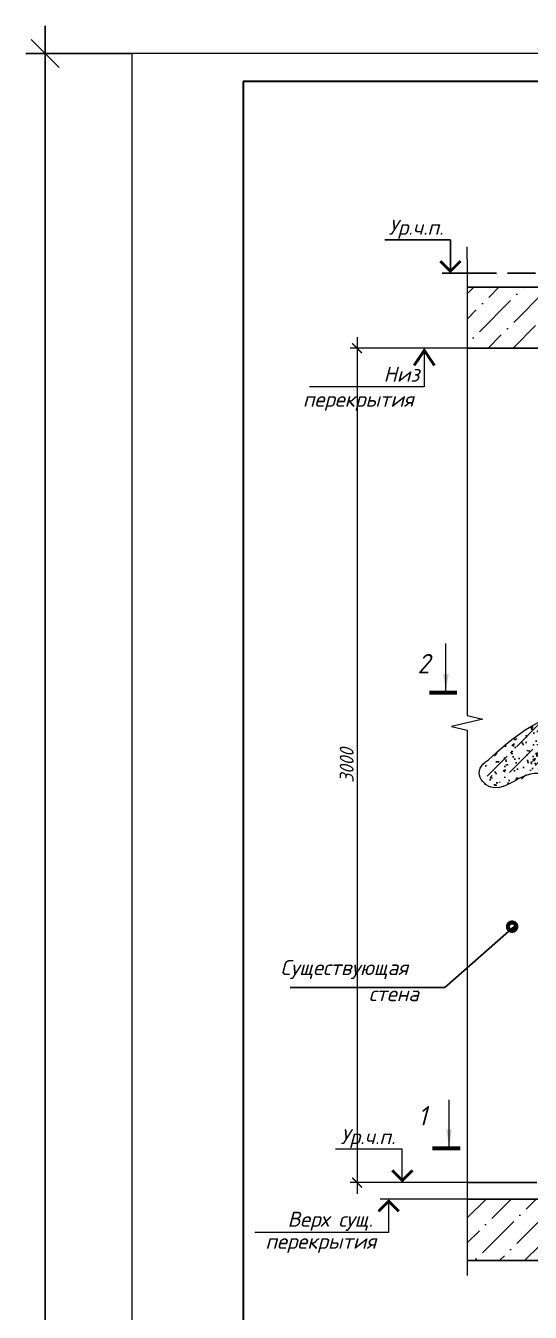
# Model space of a CAD drawing. Header units: millimetres. Extents: x 749182 to 2267578, y 70462 to 311449.
# Drawn here: x 2112094 to 2113906, y 199218 to 203844 of the extents above; entities that cross this region are included whole.
import ezdxf
from ezdxf.enums import TextEntityAlignment as Align

# ---------------------------------------------------------------- set-up
doc = ezdxf.new("R2010")
doc.units = ezdxf.units.MM
doc.linetypes.add('GOST2.303 4', pattern=[7, 5, -2, 0])
doc.layers.get('Defpoints').update_dxf_attribs({"color": 255})
for name, color, linetype, lineweight in [('1Стены', 252, 'Continuous', 25), ('монолит', 176, 'Continuous', 50), ('Размер', 7, 'Continuous', 13), ('штрих', 8, 'Continuous', 5), ('штриховка кирпич', 42, 'Continuous', 5)]:
    doc.layers.add(name, color=color, linetype=linetype, lineweight=lineweight)
doc.layers.add('CS_UNPLOTTED', color=254, linetype='Continuous', plot=False)
doc.layers.add('Текст', color=7, linetype='Continuous')
doc.layers.add('Штриховка', color=252, linetype='Continuous')
doc.styles.add('GOST', font='', dxfattribs={"width": 0.8, "oblique": 10})
doc.styles.add('GOST 2.304_new', font='isocpeur.ttf', dxfattribs={"width": 0.9, "oblique": 15})
doc.styles.add('БДА100', font='romand.shx', dxfattribs={"width": 0.7})
doc.styles.add('М2', font='isocpeui.ttf')
doc.styles.get('GOST').set_extended_font_data('GOST type A')
doc.dimstyles.new('SPDS', dxfattribs={"dimscale": 25, "dimtxt": 2.5, "dimasz": 1.77, "dimexe": 1.25, "dimexo": 0.625, "dimtad": 1, "dimdec": 0, "dimrnd": 0.001, "dimtxsty": 'GOST 2.304_new', "dimblk": 'ARCHTICK', "dimcen": 2.5, "dimdle": 2, "dimclrt": 256, "dimazin": 2, "dimtfac": 0.75, "dimtdec": 0, "dimtmove": 1, "dimatfit": 3, "dimfxl": 0, "dimtolj": 1, "dimlwd": 9, "dimlwe": 9, "dimarcsym": 0})
doc.dimstyles.new('БДА1', dxfattribs={"dimtxt": 2, "dimasz": 1, "dimexe": 0.7, "dimexo": 0, "dimgap": 0.8, "dimtad": 1, "dimdec": 0, "dimrnd": 1, "dimzin": 0, "dimdsep": 46, "dimtxsty": 'БДА100', "dimblk": 'OBLIQUE', "dimcen": 2, "dimdle": 1, "dimadec": 0, "dimazin": 0, "dimtfac": 1, "dimtdec": 0, "dimtmove": 1, "dimatfit": 3, "dimldrblk": 'NONE', "dimfxl": 0, "dimtolj": 1, "dimtzin": 0, "dimlwd": -1, "dimlwe": -1, "dimarcsym": 0})
pattern_1 = [(45, (-39777409.243, -1371438.85), (33.67596045, 123.47852166), [158.75, -31.75, 0, -31.75])]

# ---------------------------------------------------------------- blocks, each defined once
blk = doc.blocks.new('_ArchTick')
at = {"color": 0, "linetype": 'ByBlock', "const_width": 0.15}
blk.add_lwpolyline([(-0.5, -0.5), (0.5, 0.5)], dxfattribs=at)
blk = doc.blocks.new('*D2999')
at = {"layer": 'CS_UNPLOTTED', "color": 0, "lineweight": 9, "ltscale": 20, "transparency": 16777216}
for p, q in [((2113284.3, 202724.3), (2113284.3, 199644.8)), ((2113857.9, 202684.3), (2113259.3, 202684.3)), ((2113857.6, 199684.8), (2113259.3, 199684.8))]:
    blk.add_line(p, q, dxfattribs=at)
at = {"layer": 'Defpoints', "color": 0, "lineweight": 20, "ltscale": 20, "transparency": 16777216}
for p in [(2113870.4, 202684.3), (2113284.3, 199684.8), (2113870.1, 199684.8)]:
    blk.add_point(p, dxfattribs=at)
at = {"layer": 'CS_UNPLOTTED', "color": 0, "lineweight": 9, "ltscale": 20, "transparency": 16777216, "xscale": 35.4, "yscale": 35.4, "zscale": 35.4}
for p, rotation in [((2113284.3, 202684.3), 90), ((2113284.3, 199684.8), 270)]:
    blk.add_blockref('_ArchTick', p, dxfattribs=dict(at, rotation=rotation))
at = {"layer": 'CS_UNPLOTTED', "ltscale": 20, "transparency": 16777216, "insert": (2113246.8, 201184.6), "char_height": 50, "attachment_point": 5, "rotation": 90, "style": 'GOST 2.304_new'}
blk.add_mtext('\\A1;3000', dxfattribs=at)
blk = doc.blocks.new('_Oblique')
at = {"color": 0, "linetype": 'ByBlock', "lineweight": -2}
blk.add_line((-0.5, -0.5), (0.5, 0.5), dxfattribs=at)
blk = doc.blocks.new('*D715')
at = {"layer": 'Defpoints', "color": 0, "transparency": 16777216}
for p, q in [((-15.52, -5), (-15.52, 425)), ((0, 420), (-19.02, 420)), ((0, 0), (-19.02, 0))]:
    blk.add_line(p, q, dxfattribs=at)
for p in [(-15.52, 420), (0, 420), (0, 0)]:
    blk.add_point(p, dxfattribs=at)
at = {"layer": 'Defpoints', "color": 0, "transparency": 16777216, "xscale": 5, "yscale": 5, "zscale": 5}
for p, rotation in [((-15.52, 420), 90), ((-15.52, 0), 270)]:
    blk.add_blockref('_Oblique', p, dxfattribs=dict(at, rotation=rotation))
at = {"layer": 'Defpoints', "color": 0, "lineweight": 0, "transparency": 16777216, "insert": (-24.52, 148.5), "char_height": 10, "attachment_point": 5, "rotation": 90, "style": 'БДА100'}
blk.add_mtext('\\A1;420', dxfattribs=at)
blk = doc.blocks.new('_None')
blk = doc.blocks.new('*U713')
at = {"color": 44, "lineweight": 20, "ltscale": 10}
for p, q in [((594, 420), (0, 420)), ((0, 420), (0, 0))]:
    blk.add_line(p, q, dxfattribs=at)
at = {"color": 137, "lineweight": 35, "ltscale": 10}
for p, q in [((589, 415), (20, 415)), ((20, 415), (20, 5))]:
    blk.add_line(p, q, dxfattribs=at)
at = {"color": 44, "lineweight": 13, "style": 'GOST', "oblique": 10, "width": 0.8}
for tag in ['ФОРМАТВЕРТ', 'ФОРМАТГОРИЗ']:
    blk.add_attdef(tag, (542.98, 1.6), '', height=2, dxfattribs=at)
at = {"layer": 'Defpoints', "color": 251, "lineweight": 0}
dim = blk.add_linear_dim(base=(-15.52, 420), p1=(0, 0), p2=(0, 420), angle=90, dimstyle='БДА1', override={"dimscale": 5}, dxfattribs=at)
dim.commit()
dim.dimension.update_dxf_attribs({"geometry": '*D715', "text_midpoint": (-15.52, 148.5), "dimtype": 128})

msp = doc.modelspace()

# ---------------------------------------------------------------- hatches: boundary and pattern name
at = {"layer": 'штрих', "ltscale": 15}
h = msp.add_hatch(dxfattribs=at)
h.set_pattern_fill('ANSI36', color=256, scale=20)
h.set_pattern_definition(pattern_1)
h.paths.add_polyline_path([(2113680.1222, 202905.3293), (2113680.3357, 202685.3294), (2116811.4023, 202685.3294), (2116811.1888, 202905.3293)])
h = msp.add_hatch(dxfattribs=at)
h.set_pattern_fill('ANSI36', color=256, scale=20)
h.set_pattern_definition(pattern_1)
h.paths.add_polyline_path([(2113679.8125, 199626.8098), (2113679.8125, 199406.8098), (2116810.8792, 199406.8098), (2116810.8792, 199626.8098)])
at = {"layer": 'Штриховка', "ltscale": 100}
h = msp.add_hatch(dxfattribs=at)
h.set_pattern_fill('AR-CONC', scale=0.5)
h.set_pattern_definition([(50, (-39704670.89, -1316728.14), (91.0923345, -7.96954277), [9.525, -104.775]), (355, (-39704670.89, -1316728.14), (-17.62171071, 95.52842262), [7.62, -83.82029209]), (100.4514447, (-39704663.3, -1316728.81), (73.47062355, 87.55887596), [8.0950044, -89.0451223]), (46.1842, (-39704670.89, -1316702.74), (135.53952045, -21.02116397), [14.2875, -157.1625]), (96.6355576, (-39704659.6, -1316704.5), (118.70206703, 123.7130623), [12.14251157, -133.5678041]), (351.18415117, (-39704670.89, -1316702.74), (118.70206703, 123.7130623), [11.42998353, -125.72986596]), (21, (-39704658.19, -1316709.09), (75.80719563, -51.1325991), [9.525, -104.775]), (326, (-39704658.19, -1316709.09), (30.90101417, 92.09398306), [7.62, -83.82]), (71.451445, (-39704651.875, -1316713.35), (106.70820964, 40.96138444), [8.0950044, -89.0449688]), (37.5, (-39704670.892, -1316728.143), (1.544301625, 42.277519437), [0, -82.804, 0, -85.09, 0, -84.1375]), (7.5, (-39704670.89, -1316728.143), (33.409831255, 50.09028741), [0, -48.514, 0, -80.899, 0, -32.0675]), (327.5, (-39704699.213, -1316728.143), (67.795297583, -2.864371996), [0, -31.75, 0, -99.06, 0, -131.445]), (317.5, (-39704711.913, -1316728.14), (74.06459069, 12.71324552), [0, -41.275, 0, -65.786, 0, -93.345])])
edge = h.paths.add_edge_path()
edge.add_spline(control_points=[(2114139.866, 201350.2831), (2114128.6898, 201353.4409), (2114009.6032, 201382.1733), (2113918.7275, 201357.9762), (2113756.4381, 201204.5644)], knot_values=[0, 0, 0, 0, 28.268924197, 299.190779204, 299.190779204, 299.190779204, 299.190779204], degree=3, periodic=0)
edge.add_spline(control_points=[(2113756.4381, 201204.5644), (2113691.5069, 201170.1045), (2113762.9286, 201056.8002), (2113934.1858, 201203.9291), (2114034.5747, 201111.0652), (2114133.6193, 201142.3454), (2114139.866, 201144.6301)], knot_values=[624.98540237, 624.98540237, 624.98540237, 624.98540237, 809.346712456, 941.672141688, 1203.71855065, 1221.227201709, 1221.227201709, 1221.227201709, 1221.227201709], degree=3, periodic=0)
edge.add_line((2114139.866, 201144.6301), (2114139.866, 201350.2831))
at = {"layer": 'штриховка кирпич', "ltscale": 20}
h = msp.add_hatch(dxfattribs=at)
h.set_pattern_fill('ANSI36', color=0, scale=15)
h.set_pattern_definition([(45, (1340361.865, 553140.213), (25.2569703, 92.6088912), [119.0625, -23.8125, 0, -23.8125])])
edge = h.paths.add_edge_path()
edge.add_spline(control_points=[(2114139.866, 201350.2831), (2114128.6898, 201353.4409), (2114009.6032, 201382.1733), (2113929.5406, 201336.4893), (2113865.0228, 201296.5288)], knot_values=[0, 0, 0, 0, 28.268924197, 299.190779204, 299.190779204, 299.190779204, 299.190779204], degree=3, periodic=0)
edge.add_spline(control_points=[(2113865.0228, 201296.5288), (2113735.2926, 201188.6551), (2113744.3576, 201117.8466), (2113844.5743, 201125.9792), (2113946.8419, 201154.9446), (2114133.6193, 201142.3454), (2114139.866, 201144.6301)], knot_values=[624.98540237, 624.98540237, 624.98540237, 624.98540237, 809.346712456, 941.672141688, 1203.71855065, 1221.227201709, 1221.227201709, 1221.227201709, 1221.227201709], degree=3, periodic=0)
edge.add_line((2114139.866, 201144.6301), (2114139.866, 201350.2831))

# ---------------------------------------------------------------- linework, layer by layer
at = {"linetype": 'Continuous', "ltscale": 20}
for p, q in [((2113619.4617, 203074.3267), (2113383.9615, 203074.3267)), ((2113619.4617, 202954.3267), (2113619.4617, 203074.3267)), ((2113740.2436, 202954.3267), (2113589.4617, 202954.3267))]:
    msp.add_line(p, q, dxfattribs=at)
at = {"ltscale": 100}
for q in [(2113848.4873, 200604.9951), (2113044.2465, 200386.6562)]:
    msp.add_line((2113599.5723, 200386.6562), q, dxfattribs=at)
at = {"color": 0, "linetype": 'Continuous', "ltscale": 20, "const_width": 10}
msp.add_lwpolyline([(2113655.9262, 202997.8622), (2113619.4617, 202961.3978), (2113582.9973, 202997.8622)], dxfattribs=at)
at = {"layer": '1Стены', "color": 0, "linetype": 'GOST2.303 4', "ltscale": 20}
msp.add_line((2113684.4202, 202954.3267), (2116811.1888, 202956.3318), dxfattribs=at)
at = {"layer": '1Стены', "color": 0, "linetype": 'GOST2.303 4', "ltscale": 50}
msp.add_line((2113679.8125, 199684.8047), (2116810.8792, 199686.8098), dxfattribs=at)
at = {"layer": 'монолит', "color": 0, "lineweight": 25, "ltscale": 100}
for p, q in [((2113680.1222, 202904.3267), (2116811.1888, 202906.3318)), ((2113680.1222, 202684.3267), (2116811.1888, 202686.3318)), ((2113679.8125, 199624.8047), (2116810.8792, 199626.8098)), ((2113679.8125, 199404.8047), (2116810.8792, 199406.8098))]:
    msp.add_line(p, q, dxfattribs=at)
at = {"layer": 'Размер', "linetype": 'Continuous', "ltscale": 20}
for p, q in [((2113820.7068, 202684.3267), (2113495.6937, 202684.3267)), ((2113525.6937, 202684.3267), (2113525.6937, 202546.1066)), ((2113525.6937, 202546.1066), (2113112.918, 202546.1066)), ((2113603.4096, 201453.4199), (2113603.4096, 201623.4199)), ((2113614.6576, 199814.5516), (2113614.6576, 199982.7938)), ((2113446.64, 199804.8047), (2113206.3676, 199804.8047)), ((2113446.64, 199684.8047), (2113446.64, 199804.8047)), ((2113679.7741, 199684.8046), (2113367.4622, 199684.8046)), ((2113679.7741, 199624.8047), (2113367.4622, 199624.8047)), ((2113397.5006, 199624.8047), (2113397.5006, 199504.8047)), ((2113397.5006, 199504.8047), (2112916.6706, 199504.8047))]:
    msp.add_line(p, q, dxfattribs=at)
at = {"layer": 'Размер', "color": 0, "linetype": 'Continuous', "ltscale": 20}
for points, const_width in [([(2113489.2292, 202622.5711), (2113525.6937, 202677.2557), (2113562.1581, 202622.5711)], 10), ([(2113543.4096, 201446.4199), (2113643.4096, 201446.4199)], 14), ([(2113554.6576, 199807.5516), (2113654.6576, 199807.5516)], 14), ([(2113483.1045, 199728.3402), (2113446.64, 199691.8757), (2113410.1756, 199728.3402)], 10), ([(2113433.965, 199581.2692), (2113397.5006, 199617.7336), (2113361.0361, 199581.2692)], 10)]:
    msp.add_lwpolyline(points, dxfattribs=dict(at, const_width=const_width))
at = {"layer": 'Размер', "linetype": 'Continuous', "ltscale": 20}
for points in [[(2113603.4096, 201453.4199), (2113593.354, 201513.5099), (2113613.4652, 201513.5099)], [(2113614.6576, 199814.5516), (2113604.602, 199874.6417), (2113624.7132, 199874.6417)]]:
    msp.add_solid(points, dxfattribs=at)
at = {"layer": 'Текст', "ltscale": 20, "const_width": 30}
msp.add_lwpolyline([(2113833.4873, 200604.9951, -1), (2113848.4873, 200604.9951, -1)], format="xyb", close=True, dxfattribs=at)
at = {"layer": 'штриховка кирпич', "color": 0, "linetype": 'Continuous', "ltscale": 15}
msp.add_line((2113680.1222, 203004.2385), (2113680.1222, 203049.2385), dxfattribs=at)
msp.add_lwpolyline([(2113680.1222, 203004.2385), (2113679.8125, 201364.4116), (2113736.0625, 201351.2866), (2113623.5625, 201325.0366), (2113679.8125, 201311.9116), (2113679.8125, 199350.7128)], dxfattribs=at)
at = {"layer": 'штриховка кирпич', "color": 0, "ltscale": 20}
for points, knots in [([(2113756.4381, 201204.5644), (2113918.7275, 201357.9762), (2114009.6032, 201382.1733), (2114128.6898, 201353.4409), (2114139.866, 201350.2831)], [0, 0, 0, 0, 270.921855007, 299.190779204, 299.190779204, 299.190779204, 299.190779204]), ([(2114139.866, 201144.6301), (2114133.6193, 201142.3454), (2114034.5747, 201111.0652), (2113934.1858, 201203.9291), (2113762.9286, 201056.8002), (2113691.5069, 201170.1045), (2113756.4381, 201204.5644)], [624.98540237, 624.98540237, 624.98540237, 624.98540237, 642.494053429, 904.540462392, 1036.865891624, 1221.227201709, 1221.227201709, 1221.227201709, 1221.227201709])]:
    msp.add_open_spline(points, degree=3, knots=knots, dxfattribs=at)

# ---------------------------------------------------------------- block references
at = {"xscale": 20, "yscale": 20, "zscale": 20}
msp.add_blockref('*U713', (2112474.6252, 195344.1072), dxfattribs=at)

# ---------------------------------------------------------------- texts
at = {"layer": 'Размер', "linetype": 'Continuous', "ltscale": 20, "style": 'GOST 2.304_new', "oblique": 15, "width": 0.9}
for s, p in [('2', (2113501.3806, 201515.7234)), ('1', (2113502.4524, 199889.6751))]:
    msp.add_text(s, height=70, dxfattribs=at).set_placement(p)
at = {"layer": 'Текст', "ltscale": 20, "style": 'М2'}
for s, p in [('Ур.ч.п.', (2113397.1892, 203092.3267)), ('Низ', (2113379.1982, 202564.1066)), ('Существующая', (2113008.975, 200430.9362)), ('стена', (2113326.3501, 200336.9362)), ('Ур.ч.п.', (2113224.3676, 199822.8047)), ('Верх сущ.', (2113034.399, 199525.8978))]:
    msp.add_text(s, height=54, dxfattribs=at).set_placement(p)
for p in [(2113089.3573, 202528.1066), (2112954.6929, 199500.5626)]:
    msp.add_text('перекрытия', height=54, dxfattribs=at).set_placement(p, align=Align.TOP_LEFT)

# ---------------------------------------------------------------- dimensions: what is measured, and where the dimension line sits
at = {"layer": 'CS_UNPLOTTED', "ltscale": 20}
dim = msp.add_linear_dim(base=(2113284.3056, 199684.8047), p1=(2113870.4402, 202684.3267), p2=(2113870.1306, 199684.8047), angle=90, dimstyle='SPDS', override={"dimscale": 20, "dimfxl": 1.25, "dimtfill": 0, "dimarcsym": 1}, dxfattribs=at)
dim.commit()
dim.dimension.update_dxf_attribs({"geometry": '*D2999', "text_midpoint": (2113246.8056, 201184.5657)})

doc.saveas('drawing.dxf')
